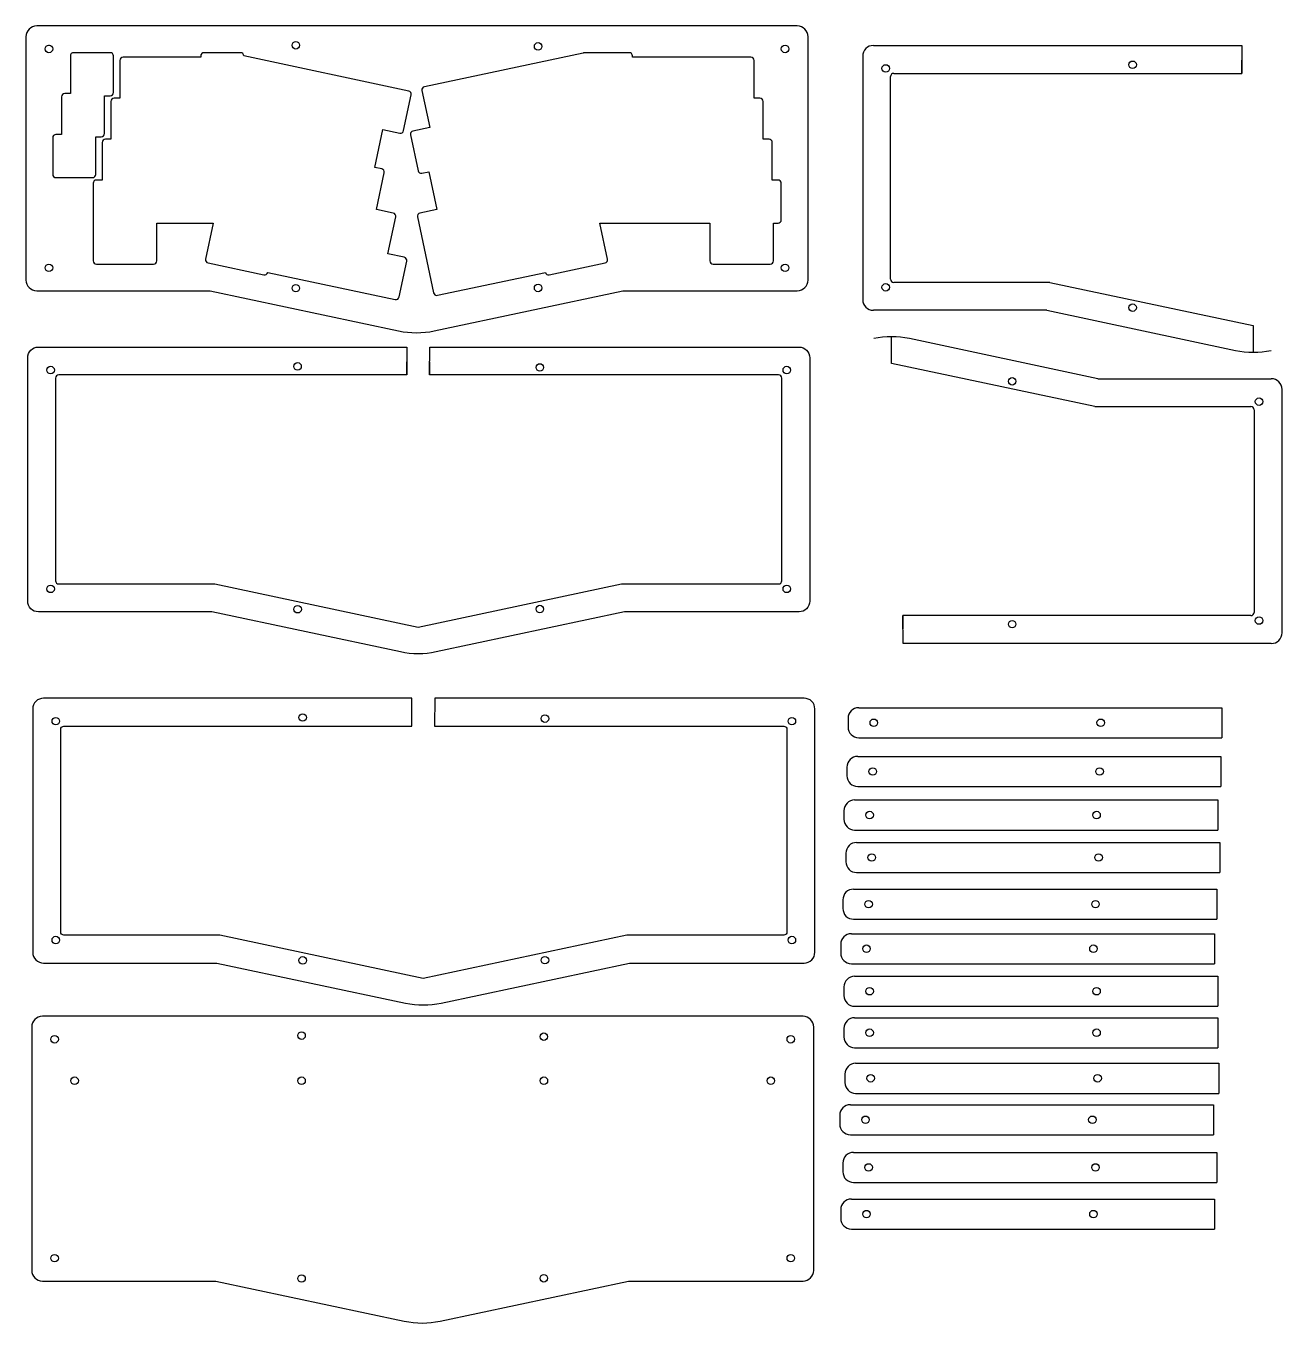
# Model space of a CAD drawing. Header units: millimetres. Extents: x -60 to 525, y -717 to -113.
import ezdxf

# ---------------------------------------------------------------- set-up
doc = ezdxf.new("R2010")
doc.units = ezdxf.units.MM
doc.layers.get('0').update_dxf_attribs({"linetype": 'CONTINUOUS'})

msp = doc.modelspace()

# ---------------------------------------------------------------- linework, layer by layer
for p, q in [((-49.43, -121.55), (-49.5, -121.55)), ((329.52, -126.69), (329.52, -240.03)), ((334.52, -121.69), (506.04, -121.69)), ((506.04, -121.69), (506.12, -134.69)), ((506.12, -134.69), (506.12, -128.51)), ((342.52, -230.53), (342.52, -136.19)), ((344.02, -134.69), (506.12, -134.69)), ((416.66, -232.03), (344.02, -232.03)), ((416.66, -232.03), (511.39, -252.16)), ((415.3, -245.03), (334.52, -245.03)), ((415.3, -245.03), (503.08, -263.68)), ((511.39, -252.16), (511.39, -264.56)), ((342.95, -269.75), (342.95, -257.35)), ((439.05, -276.88), (351.27, -258.22)), ((117.22, -275.14), (117.22, -268.97)), ((127.77, -268.97), (127.77, -275.14)), ((437.68, -289.88), (342.95, -269.75)), ((439.05, -276.88), (519.82, -276.88)), ((524.82, -395.22), (524.82, -281.88)), ((437.68, -289.88), (510.32, -289.88)), ((511.82, -291.38), (511.82, -385.72)), ((510.32, -387.22), (348.23, -387.22)), ((348.23, -387.22), (348.23, -393.39)), ((348.3, -400.22), (348.23, -387.22)), ((519.82, -400.22), (348.3, -400.22)), ((119.6, -438.68), (119.6, -432.5)), ((130.15, -432.5), (130.15, -438.68)), ((327.67, -430.13), (496.79, -430.13)), ((496.79, -430.13), (496.79, -444.13)), ((322.67, -435.13), (322.67, -439.13)), ((327.67, -444.13), (496.79, -444.13)), ((327.19, -452.81), (496.31, -452.81)), ((496.31, -452.81), (496.31, -466.81)), ((322.19, -457.81), (322.19, -461.81)), ((327.19, -466.81), (496.31, -466.81)), ((325.74, -473.09), (494.86, -473.09)), ((494.86, -473.09), (494.86, -487.09)), ((320.74, -478.09), (320.74, -482.09)), ((325.74, -487.09), (494.86, -487.09)), ((326.7, -492.88), (495.82, -492.88)), ((495.82, -492.88), (495.82, -506.88)), ((321.7, -497.88), (321.7, -501.88)), ((326.7, -506.88), (495.82, -506.88)), ((325.26, -514.61), (494.38, -514.61)), ((494.38, -514.61), (494.38, -528.61)), ((320.26, -519.61), (320.26, -523.61)), ((325.26, -528.61), (494.38, -528.61)), ((324.29, -535.36), (493.41, -535.36)), ((493.41, -535.36), (493.41, -549.36)), ((319.29, -540.36), (319.29, -544.36)), ((324.29, -549.36), (493.41, -549.36)), ((325.74, -555.16), (494.86, -555.16)), ((494.86, -555.16), (494.86, -569.16)), ((320.74, -560.16), (320.74, -564.16)), ((325.74, -569.16), (494.86, -569.16)), ((320.74, -579.47), (320.74, -583.47)), ((325.74, -574.47), (494.86, -574.47)), ((494.86, -574.47), (494.86, -588.47)), ((325.74, -588.47), (494.86, -588.47)), ((326.22, -595.71), (495.34, -595.71)), ((495.34, -595.71), (495.34, -609.71)), ((321.22, -600.71), (321.22, -604.71)), ((326.22, -609.71), (495.34, -609.71)), ((323.81, -615.02), (492.93, -615.02)), ((492.93, -615.02), (492.93, -629.02)), ((318.81, -620.02), (318.81, -624.02)), ((323.81, -629.02), (492.93, -629.02)), ((325.26, -637.22), (494.38, -637.22)), ((494.38, -637.22), (494.38, -651.22)), ((320.26, -642.22), (320.26, -646.22)), ((325.26, -651.22), (494.38, -651.22)), ((319.29, -663.95), (319.29, -667.95)), ((324.29, -658.95), (493.41, -658.95)), ((493.41, -658.95), (493.41, -672.95)), ((324.29, -672.95), (493.41, -672.95))]:
    msp.add_line(p, q)
for points in [[(299.05, -235.94, 0.414214), (304.05, -230.94), (304.05, -117.6, 0.414214), (299.05, -112.6), (-55.19, -112.6, 0.414214), (-60.19, -117.6), (-60.19, -230.94, 0.414214), (-55.19, -235.94), (25.58, -235.94), (113.36, -254.6, 0.105104), (130, -254.6), (217.78, -235.94)], [(-20.93, -145.13, 0.414214), (-19.43, -143.63), (-19.43, -126.57, 0.414214), (-20.93, -125.07), (-37.99, -125.07, 0.414214), (-39.49, -126.57), (-39.49, -144.12), (-42.15, -144.12, 0.414214), (-43.65, -145.62), (-43.65, -163.17), (-46.22, -163.17, 0.414214), (-47.72, -164.67), (-47.72, -181.73, 0.414214), (-46.22, -183.23), (-29.16, -183.23, 0.414214), (-27.66, -181.73), (-27.66, -164.18), (-25.09, -164.18, 0.414214), (-23.59, -162.68), (-23.59, -145.13)], [(24.63, -222.99), (50.63, -228.51, 0.414214), (52.4, -227.36), (52.4, -227.35), (111.82, -239.98, 0.414214), (113.6, -238.83), (117.15, -222.14, 0.414214), (115.99, -220.36), (108.36, -218.74), (112.01, -201.57, 0.414214), (110.85, -199.79), (103.01, -198.12), (106.66, -180.96, 0.414214), (105.5, -179.18), (102.31, -178.5), (106.06, -160.85), (113.91, -162.52, 0.414214), (115.69, -161.37), (119.24, -144.68, 0.414214), (118.08, -142.9), (41.28, -126.58), (41.28, -126.57, 0.414214), (39.78, -125.07), (22.72, -125.07, 0.414214), (21.22, -126.57), (21.22, -127.21), (-14.97, -127.21, 0.414214), (-16.47, -128.71), (-16.47, -146.26), (-19.13, -146.26, 0.414214), (-20.63, -147.76), (-20.63, -165.31), (-23.2, -165.31, 0.414214), (-24.7, -166.81), (-24.7, -184.36), (-27.37, -184.36, 0.414214), (-28.87, -185.86), (-28.87, -221.97, 0.414214), (-27.37, -223.47), (-0.77, -223.47, 0.414214), (0.73, -221.97), (0.73, -204.42), (27.04, -204.42), (23.47, -221.21, 0.414214)], [(129.64, -236.9, 0.414214), (131.42, -238.06), (181.73, -227.36, 0.413431), (183.51, -228.51), (209.51, -222.99, 0.414214), (210.66, -221.21), (207.09, -204.42), (258.31, -204.42), (258.31, -222.02, 0.414214), (259.81, -223.52), (286.41, -223.52, 0.414214), (287.91, -222.02), (287.91, -204.42), (290.08, -204.42, 0.414214), (291.58, -202.92), (291.58, -185.86, 0.414214), (290.08, -184.36), (287.4, -184.36), (287.4, -166.81, 0.414214), (285.9, -165.31), (283.14, -165.31), (283.14, -147.76, 0.414214), (281.64, -146.26), (278.97, -146.26), (278.97, -128.71, 0.414214), (277.47, -127.21), (222.24, -127.21), (222.24, -126.57, 0.414214), (220.74, -125.07), (202.21, -125.07, 0.010008), (202.15, -125.07), (199.56, -125.17, 0.042377), (199.31, -125.2), (125.37, -140.92, 0.414214), (124.22, -142.7), (127.87, -159.87), (120.02, -161.54, 0.414214), (118.87, -163.32), (122.41, -180.01, 0.414214), (124.19, -181.16), (127.39, -180.48), (131.13, -198.12), (123.28, -199.79, 0.414214), (122.13, -201.57)], [(299.86, -262.14, -0.414214), (304.86, -267.14), (304.86, -380.48, -0.414214), (299.86, -385.48), (218.59, -385.48), (130.81, -404.14, -0.105104), (114.18, -404.14), (26.4, -385.48), (-54.38, -385.48, -0.414214), (-59.38, -380.48), (-59.38, -267.14, -0.414214), (-54.38, -262.14), (117.14, -262.14), (117.22, -275.14), (-44.88, -275.14, 0.414214), (-46.38, -276.64), (-46.38, -370.98, 0.414214), (-44.88, -372.48), (27.76, -372.48), (122.49, -392.61), (217.22, -372.48), (290.36, -372.48, 0.414214), (291.86, -370.98), (291.86, -276.64, 0.414214), (290.36, -275.14), (127.77, -275.14), (127.84, -262.14)], [(124.87, -556.15), (30.14, -536.02), (-42.5, -536.02, -0.414214), (-44, -534.52), (-44, -440.18, -0.414214), (-42.5, -438.68), (119.6, -438.68), (119.52, -425.68), (-52, -425.68, 0.414214), (-57, -430.68), (-57, -544.02, 0.414214), (-52, -549.02), (28.78, -549.02), (116.56, -567.67, 0.105104), (133.19, -567.67), (220.97, -549.02), (302.24, -549.02, 0.414214), (307.24, -544.02), (307.24, -430.68, 0.414214), (302.24, -425.68), (130.22, -425.68), (130.15, -438.68), (292.74, -438.68, -0.414214), (294.24, -440.18), (294.24, -534.52, -0.414214), (292.74, -536.02), (219.6, -536.02)], [(28.25, -697.16), (116.03, -715.82, 0.105104), (132.67, -715.82), (220.45, -697.16), (301.72, -697.16, 0.414214), (306.72, -692.16), (306.72, -578.82, 0.414214), (301.72, -573.82), (-52.52, -573.82, 0.414214), (-57.52, -578.82), (-57.52, -692.16, 0.414214), (-52.52, -697.16)]]:
    msp.add_lwpolyline(points, format="xyb", close=True)
for centre in [(65.5, -121.6), (178.35, -122.1), (-49.49, -123.3), (293.35, -123.3), (340.22, -132.39), (455.21, -130.69), (-49.49, -225.24), (293.35, -225.24), (65.51, -234.71), (178.35, -234.61), (340.22, -234.33), (455.22, -243.8), (-48.68, -272.84), (66.31, -271.14), (179.16, -271.64), (294.16, -272.84), (399.12, -278.11), (514.12, -287.58), (-48.68, -374.78), (294.16, -374.78), (66.32, -384.25), (179.16, -384.15), (399.13, -391.22), (514.12, -389.52), (-46.3, -436.38), (68.69, -434.68), (181.54, -435.18), (296.54, -436.38), (334.67, -437.13), (440.36, -437.13), (334.19, -459.81), (439.87, -459.81), (332.74, -480.09), (438.43, -480.09), (333.7, -499.88), (439.39, -499.88), (332.26, -521.61), (437.94, -521.61), (-46.3, -538.32), (296.54, -538.32), (331.29, -542.36), (436.98, -542.36), (68.7, -547.79), (181.54, -547.68), (332.74, -562.16), (438.43, -562.16), (332.74, -581.47), (438.43, -581.47), (-46.82, -584.52), (68.17, -582.82), (181.02, -583.32), (296.02, -584.52), (-37.52, -603.82), (68.17, -603.82), (181.03, -603.82), (286.72, -603.82), (333.22, -602.71), (438.91, -602.71), (330.81, -622.02), (436.49, -622.02), (332.26, -644.22), (437.94, -644.22), (331.29, -665.95), (436.98, -665.95), (-46.82, -686.46), (296.02, -686.46), (68.18, -695.94), (181.02, -695.83)]:
    msp.add_circle(centre, 1.75)
for centre, radius, start, end in [((334.52, -126.69), 5, 90, 180), ((344.02, -136.19), 1.5, 90, 180), ((344.02, -230.53), 1.5, 180, 270), ((334.52, -240.03), 5, 180, 270), ((342.95, -297.35), 40, 78, 102), ((511.39, -224.56), 40, 258, 282), ((519.82, -281.88), 5, 0, 90), ((510.32, -291.38), 1.5, 0, 90), ((510.32, -385.72), 1.5, -90, 0), ((519.82, -395.22), 5, -90, 0), ((327.67, -435.13), 5, 90, 180), ((327.67, -439.13), 5, 180, 270), ((327.19, -457.81), 5, 90, 180), ((327.19, -461.81), 5, 180, 270), ((325.74, -478.09), 5, 90, 180), ((325.74, -482.09), 5, 180, 270), ((326.7, -497.88), 5, 90, 180), ((326.7, -501.88), 5, 180, 270), ((325.26, -519.61), 5, 90, 180), ((325.26, -523.61), 5, 180, 270), ((324.29, -540.36), 5, 90, 180), ((324.29, -544.36), 5, 180, 270), ((325.74, -560.16), 5, 90, 180), ((325.74, -564.16), 5, 180, 270), ((325.74, -579.47), 5, 90, 180), ((325.74, -583.47), 5, 180, 270), ((326.22, -600.71), 5, 90, 180), ((326.22, -604.71), 5, 180, 270), ((323.81, -620.02), 5, 90, 180), ((323.81, -624.02), 5, 180, 270), ((325.26, -642.22), 5, 90, 180), ((325.26, -646.22), 5, 180, 270), ((324.29, -663.95), 5, 90, 180), ((324.29, -667.95), 5, 180, 270)]:
    msp.add_arc(centre, radius, start, end)

doc.saveas('drawing.dxf')
